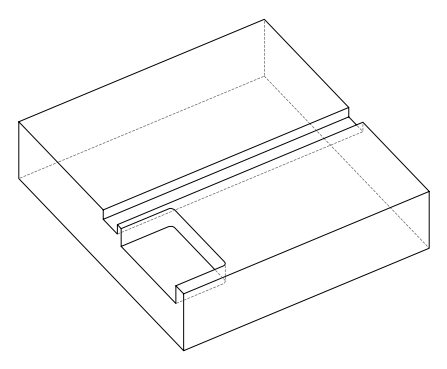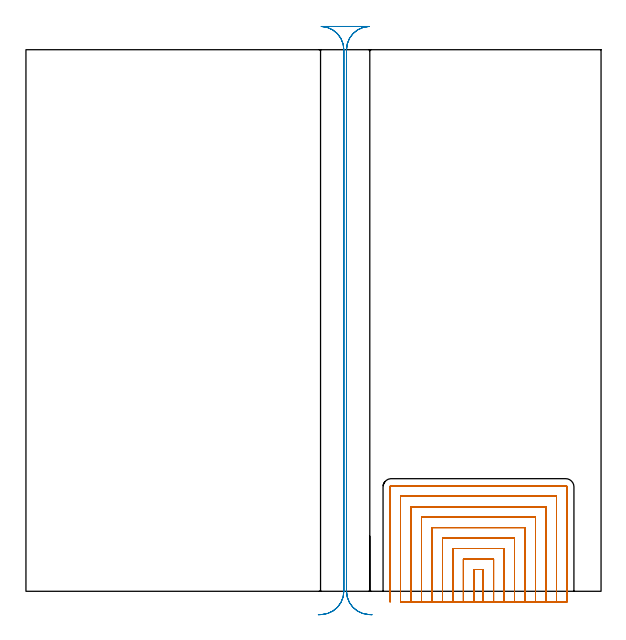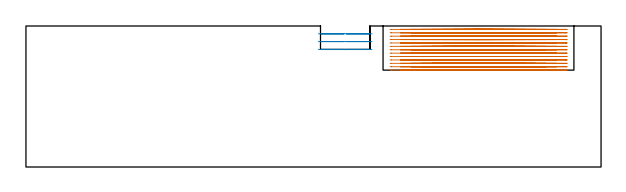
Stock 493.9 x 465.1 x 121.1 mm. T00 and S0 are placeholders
(PLAN: 2 operations, 1 tool changes, 89.9 min)
(1 MILL_SLOT | SLOT_PARTIAL_RECTANGULAR | NXT0201_011 | Follow Part, ap 3, ae 75% | 83.23 min | 599930 mm3)
(2 MILL_RECTANGULAR_SLOT | SLOT_RECTANGULAR | UGT0201_019 | Follow Part, ap 10, ae 75% | 6.65 min | 395542 mm3)
(TOOL NXT0201_011 | ENDMILL 12mm [2P460-1200-NA 1630] | D12 FL38 Z6)
(TOOL UGT0201_019 | End mill 40 mm | D40 FL63 Z6)
(OP 1 MILL_SLOT)
G17 G21 G94 G90
T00 M6
G54
G17 G0 G90 X392.6 Y-9. S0 M3
G43 Z131.1 H1
Z118.185
G94 G1 Y-6. F250.
Y18.7 F500.
X384.7
Y-6.
Y-9. F250.
X401.6
Y-6.
Y27.7 F500.
X375.7
Y-6.
Y-9. F250.
X410.6
Y-6.
Y36.7 F500.
X366.7
Y-6.
Y-9. F250.
X419.6
Y-6.
Y45.7 F500.
X357.7
Y-6.
Y-9. F250.
X428.6
Y-6.
Y54.7 F500.
X348.7
Y-6.
Y-9. F250.
X437.6
Y-6.
Y63.7 F500.
X339.7
Y-6.
Y-9. F250.
X446.6
Y-6.
Y72.7 F500.
X330.7
Y-6.
Y-9. F250.
X455.6
Y-6.
Y81.7 F500.
X321.7
Y-6.
Y-9. F250.
X464.6
Y-6.
Y89.7 F500.
G3 X463.6 Y90.7 R1.
G1 X313.7
G3 X312.7 Y89.7 R1.
G1 Y-6.
Y-9. F250.
G0 X392.6 Z115.269
G1 Y-6.
Y18.7 F500.
X384.7
Y-6.
Y-9. F250.
X401.6
Y-6.
Y27.7 F500.
X375.7
Y-6.
Y-9. F250.
X410.6
Y-6.
Y36.7 F500.
X366.7
Y-6.
Y-9. F250.
X419.6
Y-6.
Y45.7 F500.
X357.7
Y-6.
Y-9. F250.
X428.6
Y-6.
Y54.7 F500.
X348.7
Y-6.
Y-9. F250.
X437.6
Y-6.
Y63.7 F500.
X339.7
Y-6.
Y-9. F250.
X446.6
Y-6.
Y72.7 F500.
X330.7
Y-6.
Y-9. F250.
X455.6
Y-6.
Y81.7 F500.
X321.7
Y-6.
Y-9. F250.
X464.6
Y-6.
Y89.7 F500.
G3 X463.6 Y90.7 R1.
G1 X313.7
G3 X312.7 Y89.7 R1.
G1 Y-6.
Y-9. F250.
G0 X392.6 Z112.354
G1 Y-6.
Y18.7 F500.
X384.7
Y-6.
Y-9. F250.
X401.6
Y-6.
Y27.7 F500.
X375.7
Y-6.
Y-9. F250.
X410.6
Y-6.
Y36.7 F500.
X366.7
Y-6.
Y-9. F250.
X419.6
Y-6.
Y45.7 F500.
X357.7
Y-6.
Y-9. F250.
X428.6
Y-6.
Y54.7 F500.
X348.7
Y-6.
Y-9. F250.
X437.6
Y-6.
Y63.7 F500.
X339.7
Y-6.
Y-9. F250.
X446.6
Y-6.
Y72.7 F500.
X330.7
Y-6.
Y-9. F250.
X455.6
Y-6.
Y81.7 F500.
X321.7
Y-6.
Y-9. F250.
X464.6
Y-6.
Y89.7 F500.
G3 X463.6 Y90.7 R1.
G1 X313.7
G3 X312.7 Y89.7 R1.
G1 Y-6.
Y-9. F250.
G0 X392.6 Z109.438
G1 Y-6.
Y18.7 F500.
X384.7
Y-6.
Y-9. F250.
X401.6
Y-6.
Y27.7 F500.
X375.7
Y-6.
Y-9. F250.
X410.6
Y-6.
Y36.7 F500.
X366.7
Y-6.
Y-9. F250.
X419.6
Y-6.
Y45.7 F500.
X357.7
Y-6.
Y-9. F250.
X428.6
Y-6.
Y54.7 F500.
X348.7
Y-6.
Y-9. F250.
X437.6
Y-6.
Y63.7 F500.
X339.7
Y-6.
Y-9. F250.
X446.6
Y-6.
Y72.7 F500.
X330.7
Y-6.
Y-9. F250.
X455.6
Y-6.
Y81.7 F500.
X321.7
Y-6.
Y-9. F250.
X464.6
Y-6.
Y89.7 F500.
G3 X463.6 Y90.7 R1.
G1 X313.7
G3 X312.7 Y89.7 R1.
G1 Y-6.
Y-9. F250.
G0 X392.6 Z106.523
G1 Y-6.
Y18.7 F500.
X384.7
Y-6.
Y-9. F250.
X401.6
Y-6.
Y27.7 F500.
X375.7
Y-6.
Y-9. F250.
X410.6
Y-6.
Y36.7 F500.
X366.7
Y-6.
Y-9. F250.
X419.6
Y-6.
Y45.7 F500.
X357.7
Y-6.
Y-9. F250.
X428.6
Y-6.
Y54.7 F500.
X348.7
Y-6.
Y-9. F250.
X437.6
Y-6.
Y63.7 F500.
X339.7
Y-6.
Y-9. F250.
X446.6
Y-6.
Y72.7 F500.
X330.7
Y-6.
Y-9. F250.
X455.6
Y-6.
Y81.7 F500.
X321.7
Y-6.
Y-9. F250.
X464.6
Y-6.
Y89.7 F500.
G3 X463.6 Y90.7 R1.
G1 X313.7
G3 X312.7 Y89.7 R1.
G1 Y-6.
Y-9. F250.
G0 X392.6 Z103.608
G1 Y-6.
Y18.7 F500.
X384.7
Y-6.
Y-9. F250.
X401.6
Y-6.
Y27.7 F500.
X375.7
Y-6.
Y-9. F250.
X410.6
Y-6.
Y36.7 F500.
X366.7
Y-6.
Y-9. F250.
X419.6
Y-6.
Y45.7 F500.
X357.7
Y-6.
Y-9. F250.
X428.6
Y-6.
Y54.7 F500.
X348.7
Y-6.
Y-9. F250.
X437.6
Y-6.
Y63.7 F500.
X339.7
Y-6.
Y-9. F250.
X446.6
Y-6.
Y72.7 F500.
X330.7
Y-6.
Y-9. F250.
X455.6
Y-6.
Y81.7 F500.
X321.7
Y-6.
Y-9. F250.
X464.6
Y-6.
Y89.7 F500.
G3 X463.6 Y90.7 R1.
G1 X313.7
G3 X312.7 Y89.7 R1.
G1 Y-6.
Y-9. F250.
G0 X392.6 Z100.692
G1 Y-6.
Y18.7 F500.
X384.7
Y-6.
Y-9. F250.
X401.6
Y-6.
Y27.7 F500.
X375.7
Y-6.
Y-9. F250.
X410.6
Y-6.
Y36.7 F500.
X366.7
Y-6.
Y-9. F250.
X419.6
Y-6.
Y45.7 F500.
X357.7
Y-6.
Y-9. F250.
X428.6
Y-6.
Y54.7 F500.
X348.7
Y-6.
Y-9. F250.
X437.6
Y-6.
Y63.7 F500.
X339.7
Y-6.
Y-9. F250.
X446.6
Y-6.
Y72.7 F500.
X330.7
Y-6.
Y-9. F250.
X455.6
Y-6.
Y81.7 F500.
X321.7
Y-6.
Y-9. F250.
X464.6
Y-6.
Y89.7 F500.
G3 X463.6 Y90.7 R1.
G1 X313.7
G3 X312.7 Y89.7 R1.
G1 Y-6.
Y-9. F250.
G0 X392.6 Z97.777
G1 Y-6.
Y18.7 F500.
X384.7
Y-6.
Y-9. F250.
X401.6
Y-6.
Y27.7 F500.
X375.7
Y-6.
Y-9. F250.
X410.6
Y-6.
Y36.7 F500.
X366.7
Y-6.
Y-9. F250.
X419.6
Y-6.
Y45.7 F500.
X357.7
Y-6.
Y-9. F250.
X428.6
Y-6.
Y54.7 F500.
X348.7
Y-6.
Y-9. F250.
X437.6
Y-6.
Y63.7 F500.
X339.7
Y-6.
Y-9. F250.
X446.6
Y-6.
Y72.7 F500.
X330.7
Y-6.
Y-9. F250.
X455.6
Y-6.
Y81.7 F500.
X321.7
Y-6.
Y-9. F250.
X464.6
Y-6.
Y89.7 F500.
G3 X463.6 Y90.7 R1.
G1 X313.7
G3 X312.7 Y89.7 R1.
G1 Y-6.
Y-9. F250.
G0 X392.6 Z94.862
G1 Y-6.
Y18.7 F500.
X384.7
Y-6.
Y-9. F250.
X401.6
Y-6.
Y27.7 F500.
X375.7
Y-6.
Y-9. F250.
X410.6
Y-6.
Y36.7 F500.
X366.7
Y-6.
Y-9. F250.
X419.6
Y-6.
Y45.7 F500.
X357.7
Y-6.
Y-9. F250.
X428.6
Y-6.
Y54.7 F500.
X348.7
Y-6.
Y-9. F250.
X437.6
Y-6.
Y63.7 F500.
X339.7
Y-6.
Y-9. F250.
X446.6
Y-6.
Y72.7 F500.
X330.7
Y-6.
Y-9. F250.
X455.6
Y-6.
Y81.7 F500.
X321.7
Y-6.
Y-9. F250.
X464.6
Y-6.
Y89.7 F500.
G3 X463.6 Y90.7 R1.
G1 X313.7
G3 X312.7 Y89.7 R1.
G1 Y-6.
Y-9. F250.
G0 X392.6 Z91.946
G1 Y-6.
Y18.7 F500.
X384.7
Y-6.
Y-9. F250.
X401.6
Y-6.
Y27.7 F500.
X375.7
Y-6.
Y-9. F250.
X410.6
Y-6.
Y36.7 F500.
X366.7
Y-6.
Y-9. F250.
X419.6
Y-6.
Y45.7 F500.
X357.7
Y-6.
Y-9. F250.
X428.6
Y-6.
Y54.7 F500.
X348.7
Y-6.
Y-9. F250.
X437.6
Y-6.
Y63.7 F500.
X339.7
Y-6.
Y-9. F250.
X446.6
Y-6.
Y72.7 F500.
X330.7
Y-6.
Y-9. F250.
X455.6
Y-6.
Y81.7 F500.
X321.7
Y-6.
Y-9. F250.
X464.6
Y-6.
Y89.7 F500.
G3 X463.6 Y90.7 R1.
G1 X313.7
G3 X312.7 Y89.7 R1.
G1 Y-6.
Y-9. F250.
G0 X392.6 Z89.031
G1 Y-6.
Y18.7 F500.
X384.7
Y-6.
Y-9. F250.
X401.6
Y-6.
Y27.7 F500.
X375.7
Y-6.
Y-9. F250.
X410.6
Y-6.
Y36.7 F500.
X366.7
Y-6.
Y-9. F250.
X419.6
Y-6.
Y45.7 F500.
X357.7
Y-6.
Y-9. F250.
X428.6
Y-6.
Y54.7 F500.
X348.7
Y-6.
Y-9. F250.
X437.6
Y-6.
Y63.7 F500.
X339.7
Y-6.
Y-9. F250.
X446.6
Y-6.
Y72.7 F500.
X330.7
Y-6.
Y-9. F250.
X455.6
Y-6.
Y81.7 F500.
X321.7
Y-6.
Y-9. F250.
X464.6
Y-6.
Y89.7 F500.
G3 X463.6 Y90.7 R1.
G1 X313.7
G3 X312.7 Y89.7 R1.
G1 Y-6.
Y-9. F250.
G0 X392.6 Z86.115
G1 Y-6.
Y18.7 F500.
X384.7
Y-6.
Y-9. F250.
X401.6
Y-6.
Y27.7 F500.
X375.7
Y-6.
Y-9. F250.
X410.6
Y-6.
Y36.7 F500.
X366.7
Y-6.
Y-9. F250.
X419.6
Y-6.
Y45.7 F500.
X357.7
Y-6.
Y-9. F250.
X428.6
Y-6.
Y54.7 F500.
X348.7
Y-6.
Y-9. F250.
X437.6
Y-6.
Y63.7 F500.
X339.7
Y-6.
Y-9. F250.
X446.6
Y-6.
Y72.7 F500.
X330.7
Y-6.
Y-9. F250.
X455.6
Y-6.
Y81.7 F500.
X321.7
Y-6.
Y-9. F250.
X464.6
Y-6.
Y89.7 F500.
G3 X463.6 Y90.7 R1.
G1 X313.7
G3 X312.7 Y89.7 R1.
G1 Y-6.
Y-9. F250.
G0 X392.6 Z83.2
G1 Y-6.
Y18.7 F500.
X384.7
Y-6.
Y-9. F250.
X401.6
Y-6.
Y27.7 F500.
X375.7
Y-6.
Y-9. F250.
X410.6
Y-6.
Y36.7 F500.
X366.7
Y-6.
Y-9. F250.
X419.6
Y-6.
Y45.7 F500.
X357.7
Y-6.
Y-9. F250.
X428.6
Y-6.
Y54.7 F500.
X348.7
Y-6.
Y-9. F250.
X437.6
Y-6.
Y63.7 F500.
X339.7
Y-6.
Y-9. F250.
X446.6
Y-6.
Y72.7 F500.
X330.7
Y-6.
Y-9. F250.
X455.6
Y-6.
Y81.7 F500.
X321.7
Y-6.
Y-9. F250.
X464.6
Y-6.
Y89.7 F500.
G3 X463.6 Y90.7 R1.
G1 X313.7
G3 X312.7 Y89.7 R1.
G1 Y-6.
Y-9. F250.
G0 Z131.1
M5
M2
(OP 2 MILL_RECTANGULAR_SLOT)
G17 G21 G94 G90
T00 M6
G54
G17 G0 G90 X297.2 Y-20.134 S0 M3
G43 Z131.1 H0
Z114.4
G94 G1 X294.205 Y-19.97 F250.
G2 X275.3 Y0. R20. F500.
G1 Y465.1
G2 X294.668 Y485.09 R20.
G1 X253.632
G2 X273. Y465.1 R20.
G1 Y0.
G2 X254.095 Y-19.97 R20.
G1 X251.1 Y-20.134 F250.
G0 X297.2 Z107.7
G1 X294.205 Y-19.97
G2 X275.3 Y0. R20. F500.
G1 Y465.1
G2 X294.668 Y485.09 R20.
G1 X253.632
G2 X273. Y465.1 R20.
G1 Y0.
G2 X254.095 Y-19.97 R20.
G1 X251.1 Y-20.134 F250.
G0 X297.2 Z101.
G1 X294.205 Y-19.97
G2 X275.3 Y0. R20. F500.
G1 Y465.1
G2 X294.668 Y485.09 R20.
G1 X253.632
G2 X273. Y465.1 R20.
G1 Y0.
G2 X254.095 Y-19.97 R20.
G1 X251.1 Y-20.134 F250.
G0 Z131.1
M5
M2
